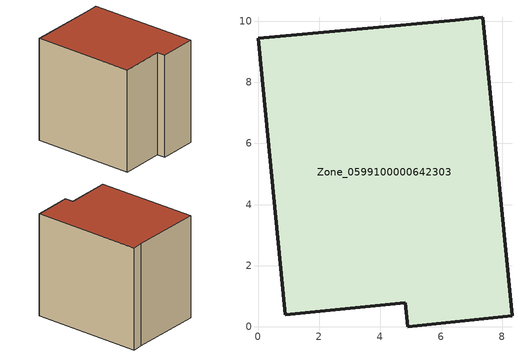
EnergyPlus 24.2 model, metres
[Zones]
Zone_0599100000642303
 floor ground (C_G): 6.47,10.03 7.37,10.13 8.32,0.35 4.91,0 4.83,0.78 0.89,0.38 0,9.45 z0
 wall outside (C_F): 0.89,0.38 4.83,0.78 4.91,0 8.32,0.35 7.37,10.13 6.47,10.03 0,9.45 0.89,0.38 z0:9.34
 roof outside (C_R): 6.47,10.03 0,9.45 0.89,0.38 4.83,0.78 4.91,0 8.32,0.35 7.37,10.13 z9.34
[BUILDING]
Pand.0599100000642303: North Axis=0; Terrain=City; Loads Convergence Tolerance Value=0.04; Temperature Convergence Tolerance Value=0.4; Solar Distribution=FullExterior; Maximum Number of Warmup Days=25; Minimum Number of Warmup Days=1
[Site:Location]
Rotterdam.The.Hague.AP_ZH_NLD Design_Conditions: Latitude=51.96; Longitude=4.45; Time Zone=1; Elevation=-4.5
[SITE:GROUNDTEMPERATURE:BUILDINGSURFACE]
18, 18, 18, 18, 18, 18, 18, 18, 18, 18, 18, 18
[MATERIAL] Thermal Absorptance=0.9; Solar Absorptance=0.7; Visible Absorptance=0.7
Name | Roughness | Thickness | Conductivity | Density | Specific Heat
G.TI.1946 | MediumSmooth | 0.15 | 1 | 540 | 1210
F.TI.1946 | Rough | 0.3 | 0.857143 | 1920 | 840
R.TI.1946 | MediumRough | 0.2 | 0.1 | 1500 | 1000
[CONSTRUCTION]
C_G: G.TI.1946
C_F: F.TI.1946
C_R: R.TI.1946
[ZONE]
Zone_0599100000642303: Type=1; Multiplier=1; Ceiling Height=Autocalculate; Volume=Autocalculate; Floor Area=autocalculate; Part of Total Floor Area=Yes
[ZONEINFILTRATION:DESIGNFLOWRATE]
Infil_Zone_0599100000642303: Zone or ZoneList or Space or SpaceList=Zone_0599100000642303; Schedule=AlwaysOn; Design Flow Rate Calculation Method=Flow/Area; Flow Rate per Floor Area=0.003; Constant Term Coefficient=1; Temperature Term Coefficient=0; Velocity Term Coefficient=0; Velocity Squared Term Coefficient=0
[HVACTEMPLATE:ZONE:IDEALLOADSAIRSYSTEM]
Zone_0599100000642303: Maximum Heating Supply Air Temperature=50; Minimum Cooling Supply Air Temperature=13; Maximum Heating Supply Air Humidity Ratio=0.0156; Minimum Cooling Supply Air Humidity Ratio=0.0077; Heating Limit=NoLimit; Cooling Limit=NoLimit; Dehumidification Control Type=ConstantSensibleHeatRatio; Cooling Sensible Heat Ratio=0.7; Dehumidification Setpoint=60; Humidification Control Type=None; Humidification Setpoint=30; Outdoor Air Method=None; Outdoor Air Flow Rate per Person=0.00944; Outdoor Air Flow Rate per Zone Floor Area=0; Outdoor Air Flow Rate per Zone=0; Demand Controlled Ventilation Type=None; Outdoor Air Economizer Type=NoEconomizer; Heat Recovery Type=None; Sensible Heat Recovery Effectiveness=0.7; Latent Heat Recovery Effectiveness=0.65
[ZONECONTROL:THERMOSTAT]
ThermostatControl_Zone_0599100000642303: Zone or ZoneList=Zone_0599100000642303; Control Type Schedule=DualSetpointControlType; Control 1=Thermostat_Zone_0599100000642303; Temperature Difference Between Cutout And Setpoint=0
[THERMOSTATSETPOINT:DUALSETPOINT]
Thermostat_Zone_0599100000642303: Heating Setpoint Temperature Schedule=HeatingSetpoint_Zone_0599100000642303; Cooling Setpoint Temperature Schedule=CoolingSetpoint_Zone_0599100000642303
[SCHEDULE:COMPACT]
HeatingSetpoint_Zone_0599100000642303: Through: 12/31, For: AllDays, Until: 24:00, 21
CoolingSetpoint_Zone_0599100000642303: Through: 12/31, For: AllDays, Until: 24:00, 24
DualSetpointControlType: Through: 12/31, For: AllDays, Until: 24:00, 4
AlwaysOn: Through: 12/31, For: AllDays, Until: 24:00, 1
